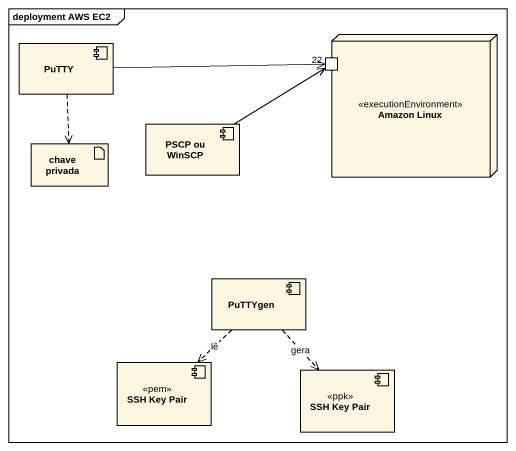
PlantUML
@startuml
mainframe deployment AWS EC2
component PuTTY
node "Amazon Linux" as Amazon_Linux <<executionEnvironment>> {
  port "22" as p22
}
component "PSCP ou WinSCP" as PSCP_ou_WinSCP
artifact "chave privada" as chave_privada
component PuTTYgen
component "SSH Key Pair" as SSH_Key_Pair <<pem>>
component "SSH Key Pair" as SSH_Key_Pair_2 <<ppk>>
PuTTY -right-> p22
PuTTY ..> chave_privada
PSCP_ou_WinSCP -up-> p22
PuTTYgen ..> SSH_Key_Pair : lê
PuTTYgen ..> SSH_Key_Pair_2 : gera
@enduml
